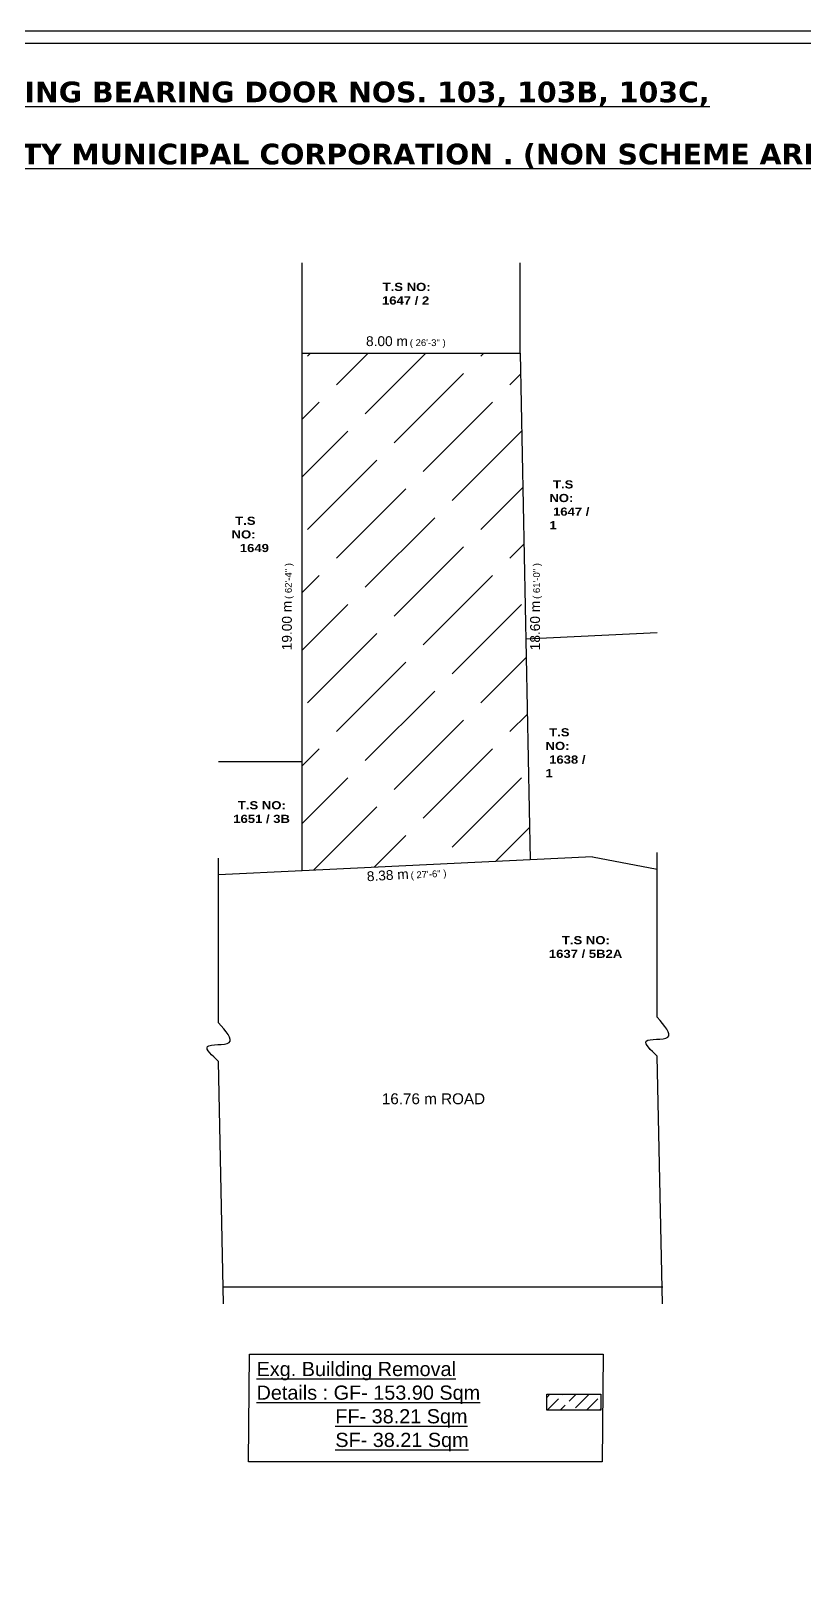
# Model space of a CAD drawing. Header units: metres. Extents: x 0 to 107, y 0 to 69.
# Drawn here: x 38.35 to 52.56, y 40.67 to 69.12 of the extents above; entities that cross this region are included whole.
import ezdxf

# ---------------------------------------------------------------- set-up
doc = ezdxf.new("R2010")
doc.units = ezdxf.units.M
doc.header["$LTSCALE"] = 0.2
doc.header["$MEASUREMENT"] = 0
doc.linetypes.add('ACAD_ISO03W100', pattern=[30, 12, -18])
doc.linetypes.add('DASHED', pattern=[0.75, 0.5, -0.25])
doc.layers.get('0').update_dxf_attribs({"lineweight": 15})
doc.styles.add('NORMAL', font='arial.ttf')
doc.styles.get("Standard").update_dxf_attribs({"font": 'arial.ttf', "height": 0.25})

msp = doc.modelspace()

# ---------------------------------------------------------------- hatches: boundary and pattern name
at = {"linetype": 'DASHED', "lineweight": 25}
h = msp.add_hatch(dxfattribs=at)
h.set_pattern_fill('ACAD_ISO02W100', scale=0.15, angle=45)
h.set_pattern_definition([(45, (-2853.76585, -768.931), (-0.53033009, 0.53033009), [1.8, -0.45])])
h.paths.add_polyline_path([(47.366, 61.411), (43.33, 61.21), (43.33, 53.71), (47.515, 53.912)])
h.paths.add_polyline_path([(47.33, 63.21), (43.33, 63.21), (43.33, 61.21), (47.366, 61.411)])
h = msp.add_hatch(dxfattribs=at)
h.set_pattern_fill('ACAD_ISO02W100', scale=0.033957, angle=45)
h.set_pattern_definition([(45, (-1552.5911, -2098.77894), (-0.120055354, 0.120055354), [0.407481383, -0.101870346])])
h.paths.add_polyline_path([(48.81, 44.098), (47.82, 44.098), (47.82, 43.806), (48.81, 43.806)])

# ---------------------------------------------------------------- linework, layer by layer
at = {"color": 7, "lineweight": 25, "ltscale": 4}
for p, q in [((43.33, 63.21), (43.33, 64.868)), ((47.33, 63.21), (47.33, 64.868)), ((49.846, 58.078), (47.434, 57.961)), ((43.33, 55.71), (41.795, 55.71)), ((41.795, 50.919), (41.795, 53.942)), ((48.658, 53.967), (47.515, 53.912)), ((48.658, 53.967), (49.846, 53.735)), ((49.846, 51.018), (49.846, 54.041)), ((43.33, 53.71), (41.795, 53.636)), ((41.886, 45.76), (41.795, 50.208)), ((49.94, 45.76), (49.846, 50.307)), ((49.95, 46.065), (41.88, 46.065))]:
    msp.add_line(p, q, dxfattribs=at)
at = {"color": 7, "lineweight": 25}
for points in [[(68.797, 69.123), (0, 69.123), (0, 0), (68.797, 0)], [(68.567, 68.894), (0.23, 68.894), (0.23, 0.23), (68.567, 0.23)], [(42.363, 44.835), (48.851, 44.835), (48.836, 42.856), (42.348, 42.856)], [(47.82, 44.098), (48.81, 44.098), (48.81, 43.806), (47.82, 43.806)]]:
    msp.add_lwpolyline(points, close=True, dxfattribs=at)
at = {"color": 7, "lineweight": 25, "ltscale": 4}
msp.add_lwpolyline([(43.33, 53.71), (43.33, 63.21), (47.33, 63.21), (47.515, 53.912)], close=True, dxfattribs=at)
for points in [[(49.846, 50.307), (49.643, 50.579), (50.04, 50.653), (49.846, 51.018)], [(41.795, 50.208), (41.592, 50.48), (41.989, 50.554), (41.795, 50.919)]]:
    msp.add_spline(points, degree=3, dxfattribs=at)

# ---------------------------------------------------------------- texts
at = {"color": 7, "lineweight": 25, "insert": (3.797, 68.195), "char_height": 0.38, "width": 59.74687, "attachment_point": 1, "line_spacing_factor": 1.8}
msp.add_mtext("\\A1;{\\fVerdana|b1|i0|c0|p34;\\LPLAN  SHOWING  THE  PROPOSED CONSTRUCTION OF \\A0;\\fArial Black|b1|i0|c0|p34;BUSINESS OFFICE\\H0.82609x; \\A1;\\fVerdana|b1|i0|c0|p34;\\H1.2105x;BUILDING AFTER REMOVING THE EXG.BUILDING BEARING DOOR NOS. 103, 103B, 103C, \\PIN TOWN SURVEY NOs : 1637/4, \\fArial Black|b1|i0|c0|p34;1647/3, \\fVerdana|b1|i0|c0|p34;WARD NO : 2 , BLOCK NO : 17, VICTORIA EXTENSION ROAD, \\H1.0001x;THOOTHUKUDI CITY MUNICIPAL CORPORATION .\\fArial Black|b1|i0|c0|p34;\\H0.99995x;\\l \\fVerdana|b1|i0|c0|p34;\\L(NON SCHEME AREA)\\l \\P\\H0.99997x;\\LOWNER'S NAME :-  \\A0;Mrs. S. ROJAPOO.\\A1;\\l^I                                                                               ( \\H0.99997x;SCALE 1: 100 )\\P^I^I^I^I^I^I^I                       ^I^I^I^I^I^I^I^I^I                                    }", dxfattribs=at)
at = {"color": 7, "lineweight": 25, "char_height": 0.15, "attachment_point": 1, "style": 'NORMAL'}
for s, insert, width in [('\\A1;{\\fArial Black|b1|i0|c0|p34;\\W0.89028; \\W1;T.S NO: \\P{\\W0.699206; }1647 / 2}', (44.748, 64.501), 0.96826), ('\\A1;{\\fArial Black|b1|i0|c0|p34; T.S NO: \\P 1647 / 1}', (47.866, 60.876), 0.85013), ('\\A1;{\\fArial Black|b1|i0|c0|p34; T.S NO: \\P{\\W2.268391; }1649}', (42.035, 60.208), 0.85013), ('\\A1;{\\fArial Black|b1|i0|c0|p34; T.S NO: \\P 1638 / 1}', (47.795, 56.325), 0.85013), ('\\A1;{\\fArial Black|b1|i0|c0|p34;\\W1.73544; \\W1;T.S NO: \\P{\\W0.375995; }1651 / 3B}', (42.035, 54.986), 1.08639), ('\\A1;{\\fArial Black|b1|i0|c0|p34;\\W4.59472; \\W1;T.S NO: \\P{\\W1.001012; }1637 / 5B2A}', (47.79, 52.509), 1.48602)]:
    msp.add_mtext(s, dxfattribs=dict(at, insert=insert, width=width))
at = {"color": 7, "lineweight": 25, "insert": (45.232, 63.411), "char_height": 0.09, "width": 1.87104, "attachment_point": 5}
msp.add_mtext('{\\H2x;8.00 m} {\\H1.3889x;( 26\'-3" )}', dxfattribs=at)
at = {"color": 7, "lineweight": 25, "char_height": 0.09, "attachment_point": 5}
for s, insert, width, rotation in [('{\\H2x;19.00 m} {\\H1.3889x;( 62\'-4" )}', (43.068, 58.556), 2.03861, 90), ('{\\H2x;18.60 m} {\\H1.3889x;( 61\'-0" )}', (47.622, 58.556), 2.38728, 90), ('{\\H2x;8.38 m} {\\H1.3889x;( 27\'-6" )}', (45.247, 53.63), 1.87104, 3.4467)]:
    msp.add_mtext(s, dxfattribs=dict(at, insert=insert, width=width, rotation=rotation))
at = {"color": 7, "linetype": 'ACAD_ISO03W100', "lineweight": 25, "insert": (44.792, 49.623), "char_height": 0.2, "attachment_point": 1}
msp.add_mtext_dynamic_manual_height_columns('16.76 m ROAD', width=4.35789, gutter_width=1.1, heights=[0], dxfattribs=at)
at = {"color": 7, "linetype": 'ByBlock', "lineweight": 25, "insert": (42.493, 44.693), "char_height": 0.26034, "attachment_point": 1}
msp.add_mtext_dynamic_manual_height_columns('{\\LExg. Building Removal \\PDetails : GF- 153.90 Sqm\\P\\pt1.30168;}^I    {\\LFF- 38.21 Sqm\\P}^I    {\\LSF- 38.21 Sqm\\P\\ptz;\\P}             ', width=5.37189, gutter_width=1.1, heights=[0], dxfattribs=at)

doc.saveas('drawing.dxf')
